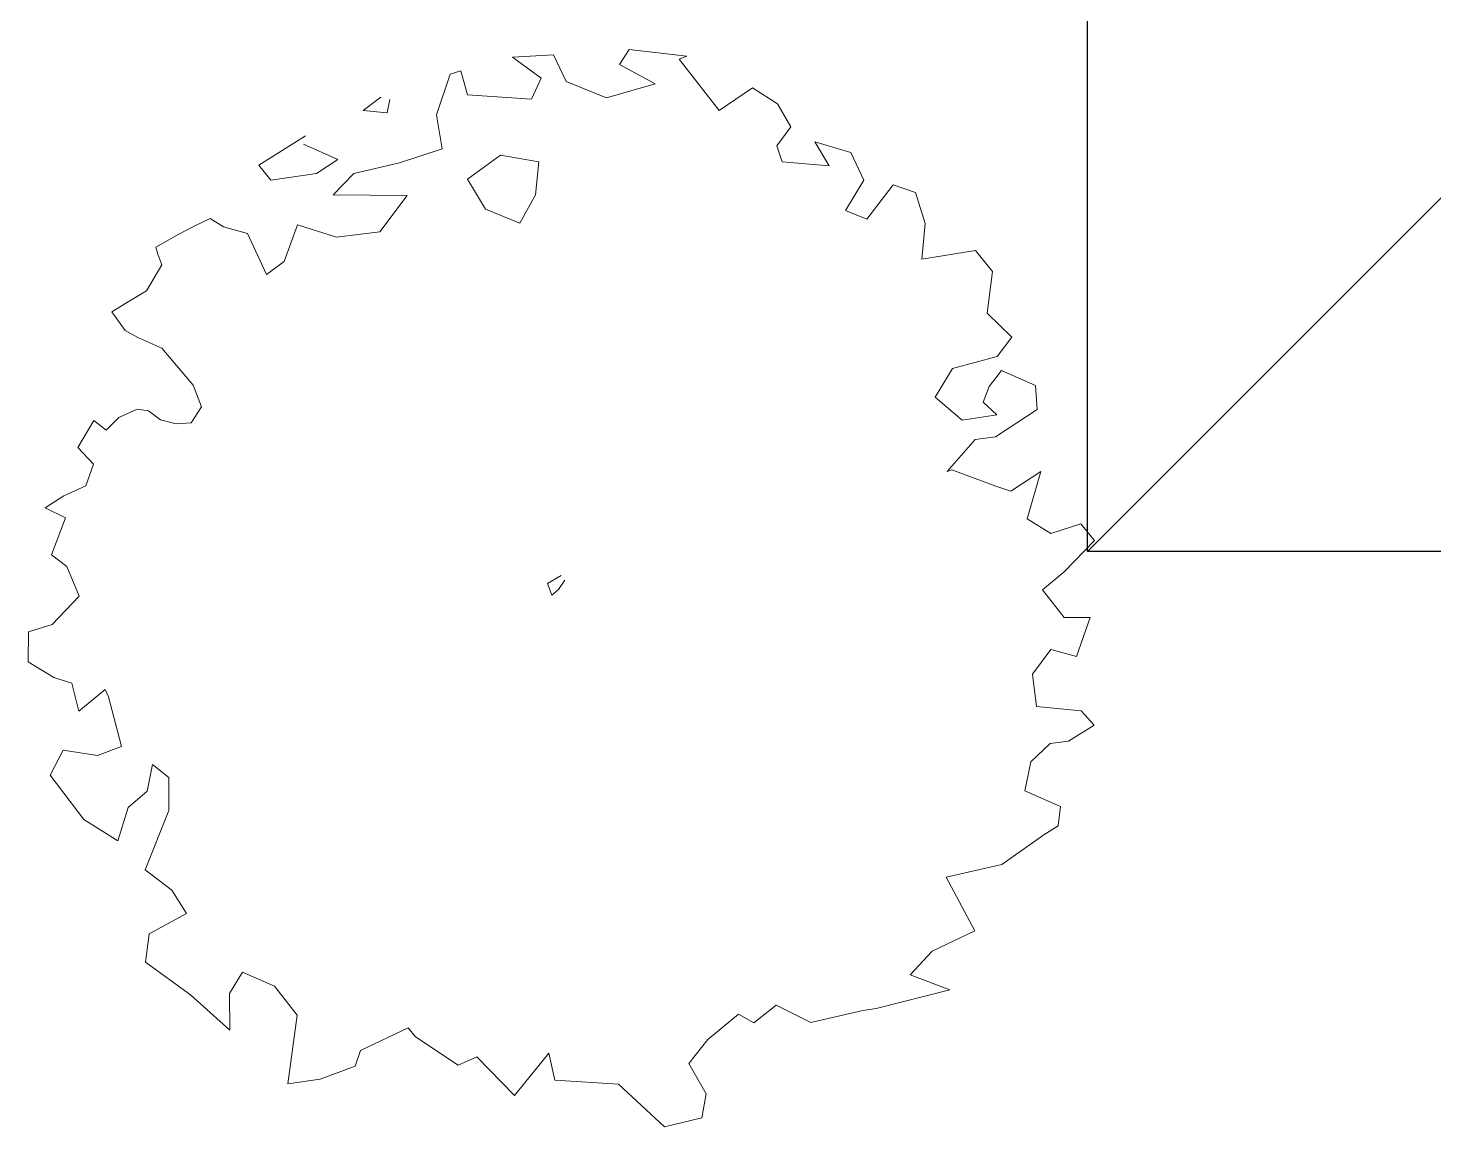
# Model space of a CAD drawing. Extents: x 2080 to 102394, y 2071 to 93424.
# Drawn here: x 85142.1 to 85349.1, y 77298.5 to 77460.3 of the extents above; entities that cross this region are included whole.
import ezdxf

# ---------------------------------------------------------------- set-up
doc = ezdxf.new("R2010")
doc.units = 0
doc.header["$LTSCALE"] = 20
doc.header["$MEASUREMENT"] = 0
doc.layers.add('Mango tree', color=96, linetype='Continuous', lineweight=5)
doc.layers.add('sappotta', color=114, linetype='Continuous', lineweight=5)
doc.layers.add('Roof lilne', color=31, linetype='Continuous')

# ---------------------------------------------------------------- blocks, each defined once
blk = doc.blocks.new('A$C4DED146C')
at = {"layer": 'Roof lilne'}
blk.add_line((-193.5, -241.5), (-64.5, -112.5), dxfattribs=at)
blk.add_lwpolyline([(-193.5, -241.5), (-193.5, 64.5), (64.5, 64.5), (64.5, -241.5)], close=True, dxfattribs=at)
blk = doc.blocks.new('NEEM')
at = {"layer": 'sappotta', "linetype": 'Continuous'}
for p, q in [((0.0031, 1.1323), (-0.083, 1.1274)), ((-0.083, 1.1274), (-0.0227, 1.0834)), ((0.0298, 1.0769), (0.0031, 1.1323)), ((0.1622, 1.1437), (0.1418, 1.1119)), ((0.2828, 1.1298), (0.1622, 1.1437)), ((0.2671, 1.1233), (0.2828, 1.1298)), ((0.3509, 1.0158), (0.2671, 1.1233)), ((-0.2131, 1.0923), (-0.2421, 1.0068)), ((-0.1911, 1.0989), (-0.2131, 1.0923)), ((-0.177, 1.0484), (-0.1911, 1.0989)), ((0.1418, 1.1119), (0.2162, 1.072)), ((-0.0227, 1.0834), (-0.0431, 1.0394)), ((0.1144, 1.0427), (0.0298, 1.0769)), ((0.2162, 1.072), (0.1144, 1.0427)), ((0.4207, 1.063), (0.3509, 1.0158)), ((0.4731, 1.0296), (0.4207, 1.063)), ((-0.3588, 1.0435), (-0.3956, 1.0158)), ((-0.3455, 1.0109), (-0.34, 1.0386)), ((-0.0431, 1.0394), (-0.177, 1.0484)), ((-0.3956, 1.0158), (-0.3455, 1.0109)), ((-0.2421, 1.0068), (-0.2303, 0.9351)), ((0.5006, 0.9816), (0.4731, 1.0296)), ((0.4716, 0.9417), (0.5006, 0.9816)), ((-0.517, 0.9628), (-0.6142, 0.9009)), ((-0.5209, 0.9449), (-0.5209, 0.9449)), ((-0.4489, 0.9131), (-0.5209, 0.9449)), ((0.5515, 0.9498), (0.5813, 0.9001)), ((0.6267, 0.9278), (0.5515, 0.9498)), ((-0.2303, 0.9351), (-0.3196, 0.9058)), ((-0.1081, 0.9221), (-0.177, 0.8716)), ((-0.0274, 0.9083), (-0.1081, 0.9221)), ((0.4825, 0.9083), (0.4716, 0.9417)), ((0.6541, 0.87), (0.6267, 0.9278)), ((-0.6142, 0.9009), (-0.5891, 0.87)), ((-0.4935, 0.8838), (-0.4489, 0.9131)), ((-0.3196, 0.9058), (-0.4152, 0.8838)), ((-0.0345, 0.839), (-0.0274, 0.9083)), ((0.5813, 0.9001), (0.4825, 0.9083)), ((-0.5891, 0.87), (-0.4935, 0.8838)), ((-0.4152, 0.8838), (-0.459, 0.839)), ((-0.177, 0.8716), (-0.1394, 0.8089)), ((0.6157, 0.8064), (0.6541, 0.87)), ((0.7152, 0.8602), (0.6604, 0.7877)), ((0.7622, 0.8439), (0.7152, 0.8602)), ((-0.459, 0.839), (-0.3032, 0.8374)), ((-0.3032, 0.8374), (-0.3611, 0.7616)), ((-0.0674, 0.7796), (-0.0345, 0.839)), ((0.7826, 0.7787), (0.7622, 0.8439)), ((-0.1394, 0.8089), (-0.0674, 0.7796)), ((0.6604, 0.7877), (0.6157, 0.8064)), ((-0.7489, 0.7739), (-0.7826, 0.7567)), ((-0.7168, 0.7893), (-0.7489, 0.7739)), ((-0.6886, 0.7722), (-0.7168, 0.7893)), ((-0.6384, 0.7576), (-0.6886, 0.7722)), ((-0.5335, 0.7763), (-0.5617, 0.6989)), ((-0.452, 0.7502), (-0.5335, 0.7763)), ((0.7755, 0.7038), (0.7826, 0.7787)), ((-0.7826, 0.7567), (-0.8304, 0.7291)), ((-0.5985, 0.672), (-0.6384, 0.7576)), ((-0.3611, 0.7616), (-0.452, 0.7502)), ((-0.8304, 0.7291), (-0.8264, 0.7144)), ((-0.8264, 0.7144), (-0.8178, 0.6924)), ((0.8883, 0.7225), (0.7755, 0.7038)), ((0.9236, 0.6785), (0.8883, 0.7225)), ((-0.8178, 0.6924), (-0.8499, 0.6378)), ((-0.5617, 0.6989), (-0.5985, 0.672)), ((0.9126, 0.5906), (0.9236, 0.6785)), ((-0.8499, 0.6378), (-0.8922, 0.6126)), ((-0.8922, 0.6126), (-0.9228, 0.5938)), ((-0.9228, 0.5938), (-0.8946, 0.5547)), ((0.9643, 0.5409), (0.9126, 0.5906)), ((-0.8946, 0.5547), (-0.868, 0.5401)), ((-0.868, 0.5401), (-0.8178, 0.5173)), ((0.9338, 0.5002), (0.9643, 0.5409)), ((-0.8178, 0.5173), (-0.752, 0.4399)), ((0.8037, 0.4146), (0.8398, 0.4749)), ((0.8398, 0.4749), (0.9338, 0.5002)), ((0.9424, 0.4708), (0.9165, 0.4374)), ((1.0137, 0.4391), (0.9424, 0.4708)), ((-0.752, 0.4399), (-0.7348, 0.3943)), ((0.8601, 0.3666), (0.8037, 0.4146)), ((0.9165, 0.4374), (0.904, 0.404)), ((1.0176, 0.3886), (1.0137, 0.4391)), ((-0.8695, 0.3894), (-0.9079, 0.3723)), ((-0.846, 0.3861), (-0.8695, 0.3894)), ((-0.821, 0.3674), (-0.846, 0.3861)), ((-0.7348, 0.3943), (-0.7567, 0.3609)), ((0.904, 0.404), (0.933, 0.378)), ((0.9298, 0.3315), (1.0176, 0.3886)), ((-0.9604, 0.3657), (-0.9941, 0.3095)), ((-0.9345, 0.3454), (-0.9604, 0.3657)), ((-0.9079, 0.3723), (-0.9345, 0.3454)), ((-0.7881, 0.3592), (-0.821, 0.3674)), ((-0.7567, 0.3609), (-0.7881, 0.3592)), ((0.933, 0.378), (0.8601, 0.3666)), ((0.8288, 0.259), (0.8875, 0.3258)), ((0.8875, 0.3258), (0.9298, 0.3315)), ((-0.9941, 0.3095), (-0.9612, 0.2745)), ((-0.9612, 0.2745), (-0.9776, 0.2289)), ((0.8382, 0.2623), (0.8288, 0.259)), ((0.9306, 0.2281), (0.8382, 0.2623)), ((1.0254, 0.259), (0.962, 0.2175)), ((0.9964, 0.1597), (1.0254, 0.259)), ((-1.0231, 0.2077), (-1.0622, 0.1825)), ((-0.9776, 0.2289), (-1.0231, 0.2077)), ((0.962, 0.2175), (0.9306, 0.2281)), ((-1.0622, 0.1825), (-1.0199, 0.1621)), ((-1.0199, 0.1621), (-1.0489, 0.0839)), ((1.0458, 0.1287), (0.9964, 0.1597)), ((1.1092, 0.1491), (1.0458, 0.1287)), ((1.1374, 0.114), (1.1092, 0.1491)), ((1.074, 0.0489), (1.1374, 0.114)), ((-1.0489, 0.0839), (-1.0168, 0.0595)), ((-1.0168, 0.0595), (-0.991, -0.0024)), ((0.0196, 0.0407), (-0.0094, 0.0244)), ((0.0141, 0.0114), (0.0274, 0.031)), ((1.0286, 0.0106), (1.074, 0.0489)), ((-0.0094, 0.0244), (0, 0)), ((0, 0), (0.0141, 0.0114)), ((1.074, -0.0472), (1.0286, 0.0106)), ((-0.991, -0.0024), (-1.0481, -0.0619)), ((1.1288, -0.0472), (1.074, -0.0472)), ((1.0998, -0.1287), (1.1288, -0.0472)), ((-1.0975, -0.0774), (-1.0983, -0.1401)), ((-1.0481, -0.0619), (-1.0975, -0.0774)), ((1.0074, -0.1662), (1.0458, -0.114)), ((1.0458, -0.114), (1.0998, -0.1287)), ((-1.0983, -0.1401), (-1.0442, -0.1727)), ((-1.0442, -0.1727), (-1.0066, -0.1849)), ((1.016, -0.2338), (1.0074, -0.1662)), ((-1.0066, -0.1849), (-0.9917, -0.2436)), ((-0.9917, -0.2436), (-0.9369, -0.1979)), ((-0.9369, -0.1979), (-0.9298, -0.2134)), ((-0.9298, -0.2134), (-0.9024, -0.3177)), ((1.11, -0.2427), (1.016, -0.2338)), ((1.1367, -0.2729), (1.11, -0.2427)), ((1.0834, -0.3063), (1.1367, -0.2729)), ((-0.9024, -0.3177), (-0.9526, -0.3364)), ((1.0043, -0.3495), (1.045, -0.3112)), ((1.045, -0.3112), (1.0834, -0.3063)), ((-1.0246, -0.325), (-1.0521, -0.378)), ((-0.9526, -0.3364), (-1.0246, -0.325)), ((0.9917, -0.4105), (1.0043, -0.3495)), ((-1.0521, -0.378), (-0.9816, -0.4708)), ((-0.8484, -0.4114), (-0.8374, -0.3552)), ((-0.8374, -0.3552), (-0.8029, -0.3828)), ((-0.8029, -0.3828), (-0.8029, -0.4521)), ((-0.8883, -0.4456), (-0.8484, -0.4114)), ((1.0662, -0.4431), (0.9917, -0.4105)), ((-0.9816, -0.4708), (-0.9103, -0.5156)), ((-0.9103, -0.5156), (-0.8883, -0.4456)), ((-0.8029, -0.4521), (-0.8531, -0.5759)), ((1.0615, -0.4839), (1.0662, -0.4431)), ((1.0317, -0.5026), (1.0615, -0.4839)), ((0.9432, -0.5653), (1.0317, -0.5026)), ((-0.8531, -0.5759), (-0.7967, -0.6191)), ((0.8264, -0.5914), (0.9432, -0.5653)), ((0.8868, -0.7038), (0.8264, -0.5914)), ((-0.7967, -0.6191), (-0.7661, -0.668)), ((-0.7661, -0.668), (-0.8445, -0.7103)), ((0.7975, -0.747), (0.8868, -0.7038)), ((-0.8445, -0.7103), (-0.8523, -0.7698)), ((0.7512, -0.7967), (0.7975, -0.747)), ((-0.8523, -0.7698), (-0.7575, -0.8382)), ((-0.676, -0.8358), (-0.6486, -0.791)), ((-0.6486, -0.791), (-0.582, -0.8203)), ((-0.582, -0.8203), (-0.5343, -0.8806)), ((0.8343, -0.8276), (0.7512, -0.7967)), ((-0.7575, -0.8382), (-0.6753, -0.9123)), ((-0.6753, -0.9123), (-0.676, -0.8358)), ((0.68, -0.8667), (0.8343, -0.8276)), ((-0.5343, -0.8806), (-0.5538, -1.0247)), ((0.3267, -0.9319), (0.3909, -0.8789)), ((0.3909, -0.8789), (0.423, -0.8968)), ((0.423, -0.8968), (0.47, -0.8602)), ((0.47, -0.8602), (0.5429, -0.896)), ((0.5429, -0.896), (0.6518, -0.8708)), ((0.6518, -0.8708), (0.68, -0.8667)), ((-0.4011, -0.9547), (-0.3016, -0.9074)), ((-0.3016, -0.9074), (-0.2859, -0.9262)), ((-0.2859, -0.9262), (-0.1966, -0.9856)), ((0.2867, -0.9824), (0.3267, -0.9319)), ((-0.4128, -0.9881), (-0.4011, -0.9547)), ((-0.1966, -0.9856), (-0.1575, -0.9685)), ((-0.1575, -0.9685), (-0.0783, -1.0492)), ((-0.0783, -1.0492), (-0.0063, -0.9604)), ((-0.0063, -0.9604), (0.0063, -1.0174)), ((-0.4857, -1.015), (-0.4128, -0.9881)), ((0.3235, -1.0459), (0.2867, -0.9824)), ((-0.5538, -1.0247), (-0.4857, -1.015)), ((0.0063, -1.0174), (0.1394, -1.0255)), ((0.1394, -1.0255), (0.2358, -1.1152)), ((0.3141, -1.0964), (0.3235, -1.0459)), ((0.2358, -1.1152), (0.3141, -1.0964))]:
    blk.add_line(p, q, dxfattribs=at)

msp = doc.modelspace()

# ---------------------------------------------------------------- block references
at = {"ltscale": 0.5}
msp.add_blockref('A$C4DED146C', (85491.604, 77624.719, 0), dxfattribs=at)
at = {"layer": 'Mango tree', "linetype": 'Continuous', "xscale": 70.22443322262552, "yscale": 70.22443322271283, "zscale": 70.22443322222759}
msp.add_blockref('NEEM', (85219.261, 77376.827, 0), dxfattribs=at)

doc.saveas('drawing.dxf')
